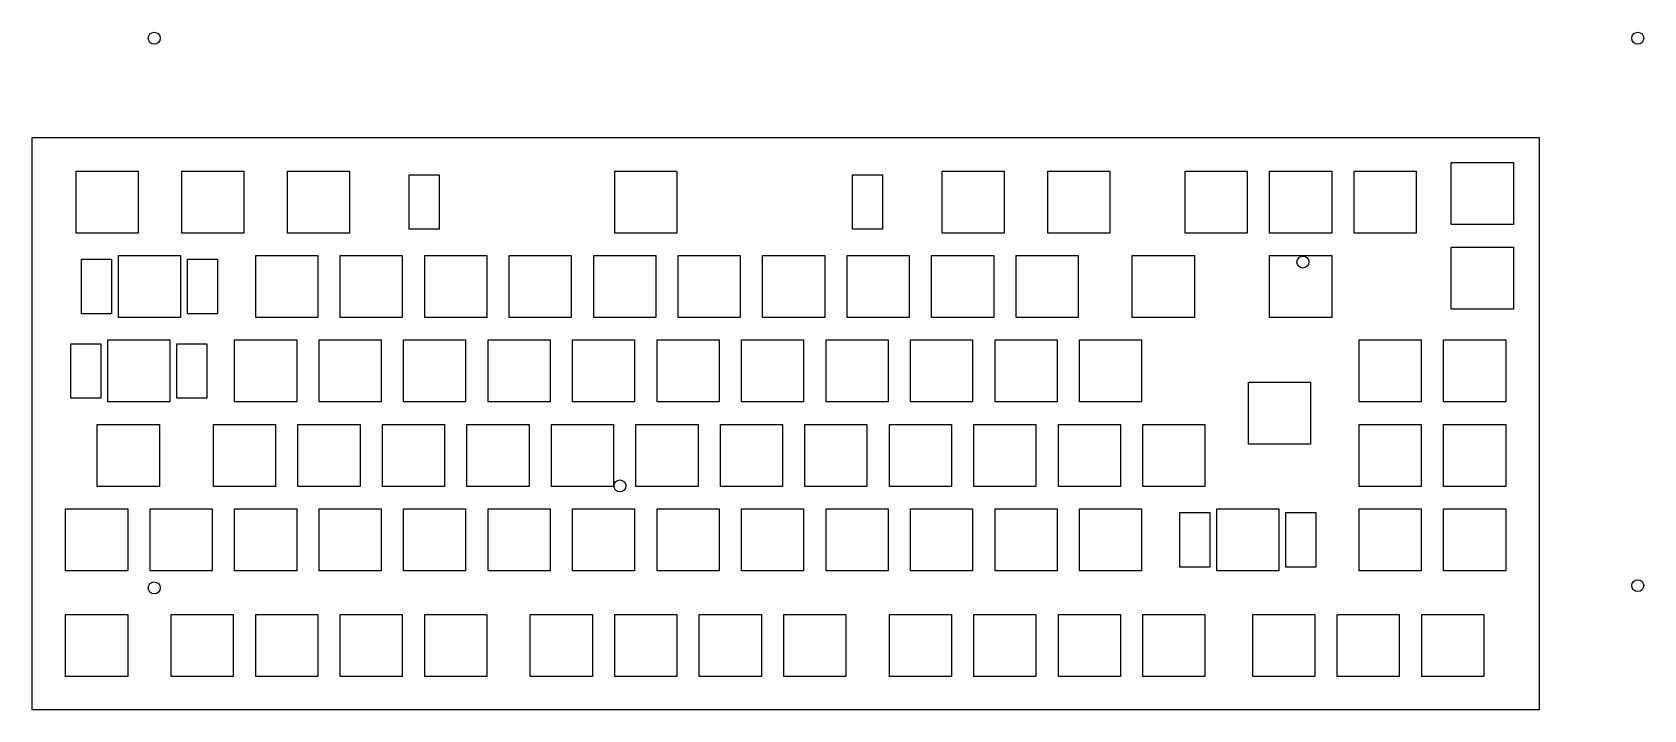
# Model space of a CAD drawing. Header units: millimetres. Extents: x -5 to 358, y -5 to 148.
import ezdxf

# ---------------------------------------------------------------- set-up
doc = ezdxf.new("R2010")
doc.units = ezdxf.units.MM
for name, color, linetype in [('Cutouts', 1, 'CONTINUOUS'), ('MountingHoles', 4, 'CONTINUOUS'), ('Outline', 7, 'CONTINUOUS'), ('Stabilizers', 3, 'CONTINUOUS')]:
    doc.layers.add(name, color=color, linetype=linetype)

msp = doc.modelspace()

# ---------------------------------------------------------------- linework, layer by layer
at = {"layer": 'Cutouts'}
for points in [[(4.90625, 102.5375), (4.90625, 116.5375), (18.90625, 116.5375), (18.90625, 102.5375)], [(28.71875, 102.5375), (28.71875, 116.5375), (42.71875, 116.5375), (42.71875, 102.5375)], [(52.53125, 102.5375), (52.53125, 116.5375), (66.53125, 116.5375), (66.53125, 102.5375)], [(126.35, 102.5375), (126.35, 116.5375), (140.35, 116.5375), (140.35, 102.5375)], [(200.16875, 102.5375), (200.16875, 116.5375), (214.16875, 116.5375), (214.16875, 102.5375)], [(223.98125, 102.5375), (223.98125, 116.5375), (237.98125, 116.5375), (237.98125, 102.5375)], [(254.9375, 102.5375), (254.9375, 116.5375), (268.9375, 116.5375), (268.9375, 102.5375)], [(273.9875, 102.5375), (273.9875, 116.5375), (287.9875, 116.5375), (287.9875, 102.5375)], [(293.0375, 102.5375), (293.0375, 116.5375), (307.0375, 116.5375), (307.0375, 102.5375)], [(314.945, 104.4425), (314.945, 118.4425), (328.945, 118.4425), (328.945, 104.4425)], [(314.945, 85.3925), (314.945, 99.3925), (328.945, 99.3925), (328.945, 85.3925)], [(14.43125, 83.4875), (14.43125, 97.4875), (28.43125, 97.4875), (28.43125, 83.4875)], [(45.3875, 83.4875), (45.3875, 97.4875), (59.3875, 97.4875), (59.3875, 83.4875)], [(64.4375, 83.4875), (64.4375, 97.4875), (78.4375, 97.4875), (78.4375, 83.4875)], [(83.4875, 83.4875), (83.4875, 97.4875), (97.4875, 97.4875), (97.4875, 83.4875)], [(102.5375, 83.4875), (102.5375, 97.4875), (116.5375, 97.4875), (116.5375, 83.4875)], [(121.5875, 83.4875), (121.5875, 97.4875), (135.5875, 97.4875), (135.5875, 83.4875)], [(140.6375, 83.4875), (140.6375, 97.4875), (154.6375, 97.4875), (154.6375, 83.4875)], [(159.6875, 83.4875), (159.6875, 97.4875), (173.6875, 97.4875), (173.6875, 83.4875)], [(178.7375, 83.4875), (178.7375, 97.4875), (192.7375, 97.4875), (192.7375, 83.4875)], [(197.7875, 83.4875), (197.7875, 97.4875), (211.7875, 97.4875), (211.7875, 83.4875)], [(216.8375, 83.4875), (216.8375, 97.4875), (230.8375, 97.4875), (230.8375, 83.4875)], [(243.03125, 83.4875), (243.03125, 97.4875), (257.03125, 97.4875), (257.03125, 83.4875)], [(273.9875, 83.4875), (273.9875, 97.4875), (287.9875, 97.4875), (287.9875, 83.4875)], [(12.05, 64.4375), (12.05, 78.4375), (26.05, 78.4375), (26.05, 64.4375)], [(40.625, 64.4375), (40.625, 78.4375), (54.625, 78.4375), (54.625, 64.4375)], [(59.675, 64.4375), (59.675, 78.4375), (73.675, 78.4375), (73.675, 64.4375)], [(78.725, 64.4375), (78.725, 78.4375), (92.725, 78.4375), (92.725, 64.4375)], [(97.775, 64.4375), (97.775, 78.4375), (111.775, 78.4375), (111.775, 64.4375)], [(116.825, 64.4375), (116.825, 78.4375), (130.825, 78.4375), (130.825, 64.4375)], [(135.875, 64.4375), (135.875, 78.4375), (149.875, 78.4375), (149.875, 64.4375)], [(154.925, 64.4375), (154.925, 78.4375), (168.925, 78.4375), (168.925, 64.4375)], [(173.975, 64.4375), (173.975, 78.4375), (187.975, 78.4375), (187.975, 64.4375)], [(193.025, 64.4375), (193.025, 78.4375), (207.025, 78.4375), (207.025, 64.4375)], [(212.075, 64.4375), (212.075, 78.4375), (226.075, 78.4375), (226.075, 64.4375)], [(231.125, 64.4375), (231.125, 78.4375), (245.125, 78.4375), (245.125, 64.4375)], [(294.1805, 64.4375), (294.1805, 78.4375), (308.1805, 78.4375), (308.1805, 64.4375)], [(313.2305, 64.4375), (313.2305, 78.4375), (327.2305, 78.4375), (327.2305, 64.4375)], [(269.225, 54.9125), (269.225, 68.9125), (283.225, 68.9125), (283.225, 54.9125)], [(9.66875, 45.3875), (9.66875, 59.3875), (23.66875, 59.3875), (23.66875, 45.3875)], [(35.8625, 45.3875), (35.8625, 59.3875), (49.8625, 59.3875), (49.8625, 45.3875)], [(54.9125, 45.3875), (54.9125, 59.3875), (68.9125, 59.3875), (68.9125, 45.3875)], [(73.9625, 45.3875), (73.9625, 59.3875), (87.9625, 59.3875), (87.9625, 45.3875)], [(93.0125, 45.3875), (93.0125, 59.3875), (107.0125, 59.3875), (107.0125, 45.3875)], [(112.0625, 45.3875), (112.0625, 59.3875), (126.0625, 59.3875), (126.0625, 45.3875)], [(131.1125, 45.3875), (131.1125, 59.3875), (145.1125, 59.3875), (145.1125, 45.3875)], [(150.1625, 45.3875), (150.1625, 59.3875), (164.1625, 59.3875), (164.1625, 45.3875)], [(169.2125, 45.3875), (169.2125, 59.3875), (183.2125, 59.3875), (183.2125, 45.3875)], [(188.2625, 45.3875), (188.2625, 59.3875), (202.2625, 59.3875), (202.2625, 45.3875)], [(207.3125, 45.3875), (207.3125, 59.3875), (221.3125, 59.3875), (221.3125, 45.3875)], [(226.3625, 45.3875), (226.3625, 59.3875), (240.3625, 59.3875), (240.3625, 45.3875)], [(245.4125, 45.3875), (245.4125, 59.3875), (259.4125, 59.3875), (259.4125, 45.3875)], [(294.1805, 45.3875), (294.1805, 59.3875), (308.1805, 59.3875), (308.1805, 45.3875)], [(313.2305, 45.3875), (313.2305, 59.3875), (327.2305, 59.3875), (327.2305, 45.3875)], [(2.525, 26.3375), (2.525, 40.3375), (16.525, 40.3375), (16.525, 26.3375)], [(21.575, 26.3375), (21.575, 40.3375), (35.575, 40.3375), (35.575, 26.3375)], [(40.625, 26.3375), (40.625, 40.3375), (54.625, 40.3375), (54.625, 26.3375)], [(59.675, 26.3375), (59.675, 40.3375), (73.675, 40.3375), (73.675, 26.3375)], [(78.725, 26.3375), (78.725, 40.3375), (92.725, 40.3375), (92.725, 26.3375)], [(97.775, 26.3375), (97.775, 40.3375), (111.775, 40.3375), (111.775, 26.3375)], [(116.825, 26.3375), (116.825, 40.3375), (130.825, 40.3375), (130.825, 26.3375)], [(135.875, 26.3375), (135.875, 40.3375), (149.875, 40.3375), (149.875, 26.3375)], [(154.925, 26.3375), (154.925, 40.3375), (168.925, 40.3375), (168.925, 26.3375)], [(173.975, 26.3375), (173.975, 40.3375), (187.975, 40.3375), (187.975, 26.3375)], [(193.025, 26.3375), (193.025, 40.3375), (207.025, 40.3375), (207.025, 26.3375)], [(212.075, 26.3375), (212.075, 40.3375), (226.075, 40.3375), (226.075, 26.3375)], [(231.125, 26.3375), (231.125, 40.3375), (245.125, 40.3375), (245.125, 26.3375)], [(262.08125, 26.3375), (262.08125, 40.3375), (276.08125, 40.3375), (276.08125, 26.3375)], [(294.1805, 26.3375), (294.1805, 40.3375), (308.1805, 40.3375), (308.1805, 26.3375)], [(313.2305, 26.3375), (313.2305, 40.3375), (327.2305, 40.3375), (327.2305, 26.3375)], [(2.525, 2.525), (2.525, 16.525), (16.525, 16.525), (16.525, 2.525)], [(26.3375, 2.525), (26.3375, 16.525), (40.3375, 16.525), (40.3375, 2.525)], [(45.3875, 2.525), (45.3875, 16.525), (59.3875, 16.525), (59.3875, 2.525)], [(64.4375, 2.525), (64.4375, 16.525), (78.4375, 16.525), (78.4375, 2.525)], [(83.4875, 2.525), (83.4875, 16.525), (97.4875, 16.525), (97.4875, 2.525)], [(107.3, 2.525), (107.3, 16.525), (121.3, 16.525), (121.3, 2.525)], [(126.35, 2.525), (126.35, 16.525), (140.35, 16.525), (140.35, 2.525)], [(145.4, 2.525), (145.4, 16.525), (159.4, 16.525), (159.4, 2.525)], [(164.45, 2.525), (164.45, 16.525), (178.45, 16.525), (178.45, 2.525)], [(188.2625, 2.525), (188.2625, 16.525), (202.2625, 16.525), (202.2625, 2.525)], [(207.3125, 2.525), (207.3125, 16.525), (221.3125, 16.525), (221.3125, 2.525)], [(226.3625, 2.525), (226.3625, 16.525), (240.3625, 16.525), (240.3625, 2.525)], [(245.4125, 2.525), (245.4125, 16.525), (259.4125, 16.525), (259.4125, 2.525)], [(270.1775, 2.525), (270.1775, 16.525), (284.1775, 16.525), (284.1775, 2.525)], [(289.2275, 2.525), (289.2275, 16.525), (303.2275, 16.525), (303.2275, 2.525)], [(308.2775, 2.525), (308.2775, 16.525), (322.2775, 16.525), (322.2775, 2.525)]]:
    msp.add_lwpolyline(points, close=True, dxfattribs=at)
at = {"layer": 'MountingHoles'}
for centre in [(22.5, 146.5), (357, 146.5), (281.5, 96), (127.5, 45.5), (22.5, 22.5), (357, 23)]:
    msp.add_circle(centre, 1.35, dxfattribs=at)
at = {"layer": 'Outline'}
msp.add_lwpolyline([(-5, -5), (-5, 124.0625), (334.7555, 124.0625), (334.7555, -5)], close=True, dxfattribs=at)
at = {"layer": 'Stabilizers'}
for points in [[(79.975, 103.3875), (79.975, 115.6875), (86.725, 115.6875), (86.725, 103.3875)], [(179.975, 103.3875), (179.975, 115.6875), (186.725, 115.6875), (186.725, 103.3875)], [(6.11825, 84.3375), (6.11825, 96.6375), (12.86825, 96.6375), (12.86825, 84.3375)], [(29.99425, 84.3375), (29.99425, 96.6375), (36.74425, 96.6375), (36.74425, 84.3375)], [(3.737, 65.2875), (3.737, 77.5875), (10.487, 77.5875), (10.487, 65.2875)], [(27.613, 65.2875), (27.613, 77.5875), (34.363, 77.5875), (34.363, 65.2875)], [(253.76825, 27.1875), (253.76825, 39.4875), (260.51825, 39.4875), (260.51825, 27.1875)], [(277.64425, 27.1875), (277.64425, 39.4875), (284.39425, 39.4875), (284.39425, 27.1875)]]:
    msp.add_lwpolyline(points, close=True, dxfattribs=at)

doc.saveas('drawing.dxf')
